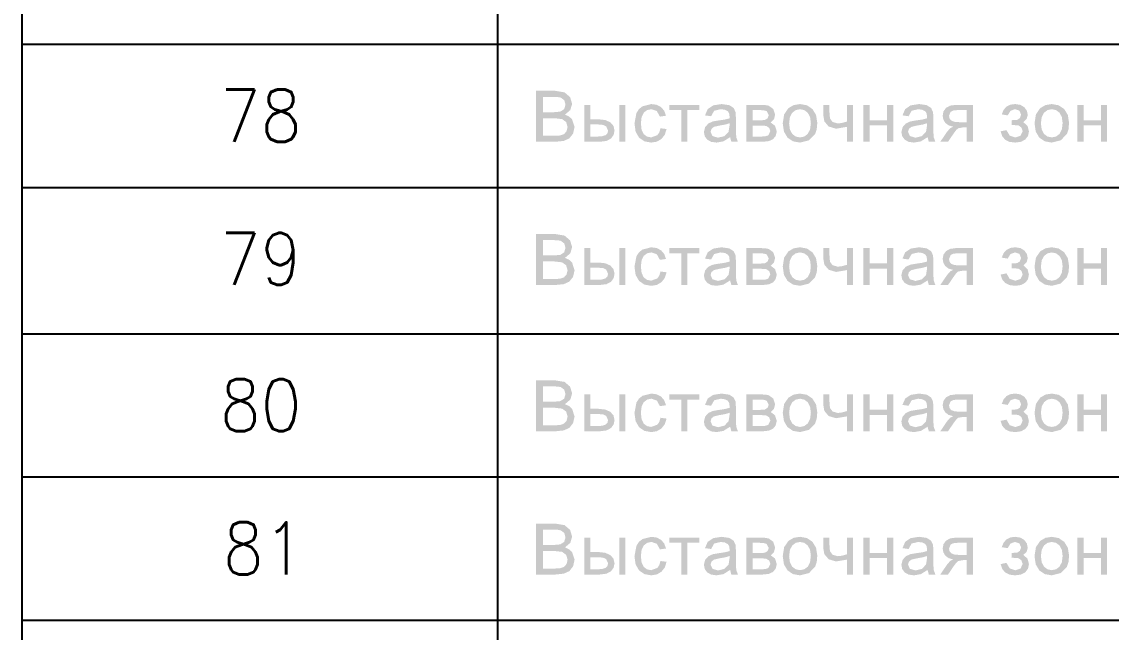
# Model space of a CAD drawing. Header units: millimetres. Extents: x 0 to 420, y 0 to 297.
# Drawn here: x 28.91 to 44.04, y 74.51 to 82.99 of the extents above; entities that cross this region are included whole.
import ezdxf

# ---------------------------------------------------------------- set-up
doc = ezdxf.new("R2010")
doc.units = ezdxf.units.MM
doc.layers.get('0').update_dxf_attribs({"linetype": 'CONTINUOUS'})
doc.styles.get("Standard").update_dxf_attribs({"font": 'STANDARD'})

msp = doc.modelspace()

# ---------------------------------------------------------------- hatches: boundary and pattern name
at = {"true_color": 0x0000fb}
h = msp.add_hatch(color=0, dxfattribs=at)
h.paths.add_polyline_path([(36.055543, 81.322333), (36.055543, 82.029543), (36.321228, 82.029543), (36.450764, 82.008045), (36.527383, 81.941899), (36.555495, 81.848744), (36.53069, 81.762754), (36.456276, 81.698813), (36.513051, 81.672768), (36.554944, 81.634321), (36.58967, 81.527385), (36.568724, 81.434781), (36.51691, 81.369187), (36.439188, 81.333909), (36.325087, 81.322333)], flags=0)
h.paths.add_polyline_path([(36.149249, 81.732437), (36.301936, 81.732437), (36.391233, 81.740706), (36.445252, 81.775432), (36.463442, 81.83772), (36.446354, 81.899456), (36.397847, 81.935836), (36.355266, 81.943277), (36.29036, 81.945758), (36.149249, 81.945758)], flags=0)
h.paths.add_polyline_path([(36.149249, 81.405567), (36.325087, 81.405567), (36.389028, 81.409425), (36.443047, 81.428167), (36.478325, 81.467854), (36.492656, 81.527385), (36.472261, 81.596287), (36.416037, 81.637077), (36.31296, 81.648653), (36.149249, 81.648653)], flags=0)
for points in [[(37.782222, 81.509747), (37.867109, 81.498722), (37.842236, 81.41983), (37.795451, 81.360367), (37.731303, 81.32316), (37.65434, 81.310758), (37.559186, 81.327777), (37.485117, 81.379109), (37.437023, 81.462687), (37.421176, 81.576444), (37.448737, 81.721413), (37.483394, 81.775639), (37.532521, 81.814569), (37.654891, 81.845988), (37.730408, 81.835308), (37.791041, 81.803544), (37.834519, 81.752626), (37.859392, 81.683931), (37.774505, 81.671253), (37.732061, 81.748423), (37.658199, 81.774881), (37.598529, 81.762961), (37.551263, 81.727477), (37.520533, 81.666774), (37.510473, 81.5792), (37.520119, 81.489489), (37.549609, 81.428718), (37.595222, 81.393991), (37.653238, 81.382416), (37.738676, 81.413284), (37.766443, 81.45304)], [(42.65949, 81.553844), (42.65949, 81.621643), (42.734455, 81.626053), (42.771937, 81.649204), (42.790128, 81.697711), (42.766425, 81.753935), (42.706343, 81.774881), (42.643849, 81.753108), (42.603266, 81.68834), (42.521135, 81.702121), (42.547059, 81.765063), (42.586729, 81.810021), (42.640042, 81.836996), (42.706894, 81.845988), (42.779999, 81.834826), (42.835327, 81.801339), (42.870329, 81.752212), (42.882181, 81.694404), (42.866953, 81.637904), (42.821547, 81.594634), (42.879424, 81.541717), (42.898717, 81.465649), (42.886039, 81.403086), (42.848556, 81.353753), (42.788198, 81.321507), (42.707997, 81.310758), (42.629638, 81.320482), (42.569779, 81.349687), (42.528318, 81.398427), (42.505149, 81.466752), (42.586729, 81.483839), (42.631378, 81.407772), (42.70965, 81.380762), (42.782411, 81.405567), (42.811625, 81.468957), (42.793435, 81.520771), (42.754299, 81.548883), (42.679333, 81.554395)], [(37.905564, 81.834412), (38.321731, 81.834412), (38.321731, 81.762754), (38.156918, 81.762754), (38.156918, 81.322333), (38.070928, 81.322333), (38.070928, 81.762754), (37.905564, 81.762754)], [(40.041543, 81.834412), (40.128635, 81.834412), (40.128635, 81.737398), (40.135801, 81.646448), (40.17163, 81.59739), (40.243288, 81.576444), (40.299512, 81.582783), (40.370619, 81.602351), (40.370619, 81.834412), (40.457711, 81.834412), (40.457711, 81.322333), (40.370619, 81.322333), (40.370619, 81.529039), (40.221239, 81.503683), (40.118162, 81.533449), (40.057528, 81.605658), (40.041543, 81.700467)], [(40.600048, 81.834412), (40.68714, 81.834412), (40.68714, 81.621643), (40.92747, 81.621643), (40.92747, 81.834412), (41.014562, 81.834412), (41.014562, 81.322333), (40.92747, 81.322333), (40.92747, 81.549434), (40.68714, 81.549434), (40.68714, 81.322333), (40.600048, 81.322333)], [(43.57019, 81.834412), (43.657282, 81.834412), (43.657282, 81.621643), (43.897612, 81.621643), (43.897612, 81.834412), (43.984704, 81.834412), (43.984704, 81.322333), (43.897612, 81.322333), (43.897612, 81.549434), (43.657282, 81.549434), (43.657282, 81.322333), (43.57019, 81.322333)], [(37.782222, 79.52008), (37.867109, 79.509056), (37.842236, 79.430163), (37.795451, 79.370701), (37.731303, 79.333493), (37.65434, 79.321091), (37.559186, 79.33811), (37.485117, 79.389442), (37.437023, 79.47302), (37.421176, 79.586777), (37.448737, 79.731747), (37.483394, 79.785972), (37.532521, 79.824902), (37.654891, 79.856321), (37.730408, 79.845641), (37.791041, 79.813878), (37.834519, 79.762959), (37.859392, 79.694264), (37.774505, 79.681586), (37.732061, 79.758756), (37.658199, 79.785214), (37.598529, 79.773294), (37.551263, 79.73781), (37.520533, 79.677107), (37.510473, 79.589533), (37.520119, 79.499823), (37.549609, 79.439051), (37.595222, 79.404325), (37.653238, 79.392749), (37.738676, 79.423617), (37.766443, 79.463374)], [(37.905564, 79.844746), (38.321731, 79.844746), (38.321731, 79.773088), (38.156918, 79.773088), (38.156918, 79.332667), (38.070928, 79.332667), (38.070928, 79.773088), (37.905564, 79.773088)], [(40.041543, 79.844746), (40.128635, 79.844746), (40.128635, 79.747732), (40.135801, 79.656781), (40.17163, 79.607723), (40.243288, 79.586777), (40.299512, 79.593116), (40.370619, 79.612684), (40.370619, 79.844746), (40.457711, 79.844746), (40.457711, 79.332667), (40.370619, 79.332667), (40.370619, 79.539372), (40.221239, 79.514016), (40.118162, 79.543782), (40.057528, 79.615991), (40.041543, 79.7108)], [(40.600048, 79.844746), (40.68714, 79.844746), (40.68714, 79.631977), (40.92747, 79.631977), (40.92747, 79.844746), (41.014562, 79.844746), (41.014562, 79.332667), (40.92747, 79.332667), (40.92747, 79.559767), (40.68714, 79.559767), (40.68714, 79.332667), (40.600048, 79.332667)], [(42.65949, 79.564177), (42.65949, 79.631977), (42.734455, 79.636386), (42.771937, 79.659537), (42.790128, 79.708044), (42.766425, 79.764268), (42.706343, 79.785214), (42.643849, 79.763441), (42.603266, 79.698674), (42.521135, 79.712454), (42.547059, 79.775396), (42.586729, 79.820354), (42.640042, 79.847329), (42.706894, 79.856321), (42.779999, 79.845159), (42.835327, 79.811673), (42.870329, 79.762546), (42.882181, 79.704737), (42.866953, 79.648237), (42.821547, 79.604967), (42.879424, 79.55205), (42.898717, 79.475983), (42.886039, 79.41342), (42.848556, 79.364086), (42.788198, 79.33184), (42.707997, 79.321091), (42.629638, 79.330815), (42.569779, 79.360021), (42.528318, 79.40876), (42.505149, 79.477085), (42.586729, 79.494173), (42.631378, 79.418105), (42.70965, 79.391095), (42.782411, 79.4159), (42.811625, 79.47929), (42.793435, 79.531104), (42.754299, 79.559216), (42.679333, 79.564728)], [(43.57019, 79.844746), (43.657282, 79.844746), (43.657282, 79.631977), (43.897612, 79.631977), (43.897612, 79.844746), (43.984704, 79.844746), (43.984704, 79.332667), (43.897612, 79.332667), (43.897612, 79.559767), (43.657282, 79.559767), (43.657282, 79.332667), (43.57019, 79.332667)], [(37.782222, 77.48808), (37.867109, 77.477056), (37.842236, 77.398163), (37.795451, 77.338701), (37.731303, 77.301493), (37.65434, 77.289091), (37.559186, 77.30611), (37.485117, 77.357442), (37.437023, 77.44102), (37.421176, 77.554777), (37.448737, 77.699747), (37.483394, 77.753972), (37.532521, 77.792902), (37.654891, 77.824321), (37.730408, 77.813641), (37.791041, 77.781878), (37.834519, 77.730959), (37.859392, 77.662264), (37.774505, 77.649586), (37.732061, 77.726756), (37.658199, 77.753214), (37.598529, 77.741294), (37.551263, 77.70581), (37.520533, 77.645107), (37.510473, 77.557533), (37.520119, 77.467823), (37.549609, 77.407051), (37.595222, 77.372325), (37.653238, 77.360749), (37.738676, 77.391617), (37.766443, 77.431374)], [(37.905564, 77.812746), (38.321731, 77.812746), (38.321731, 77.741088), (38.156918, 77.741088), (38.156918, 77.300667), (38.070928, 77.300667), (38.070928, 77.741088), (37.905564, 77.741088)], [(40.041543, 77.812746), (40.128635, 77.812746), (40.128635, 77.715732), (40.135801, 77.624781), (40.17163, 77.575723), (40.243288, 77.554777), (40.299512, 77.561116), (40.370619, 77.580684), (40.370619, 77.812746), (40.457711, 77.812746), (40.457711, 77.300667), (40.370619, 77.300667), (40.370619, 77.507372), (40.221239, 77.482016), (40.118162, 77.511782), (40.057528, 77.583991), (40.041543, 77.6788)], [(40.600048, 77.812746), (40.68714, 77.812746), (40.68714, 77.599977), (40.92747, 77.599977), (40.92747, 77.812746), (41.014562, 77.812746), (41.014562, 77.300667), (40.92747, 77.300667), (40.92747, 77.527767), (40.68714, 77.527767), (40.68714, 77.300667), (40.600048, 77.300667)], [(42.65949, 77.532177), (42.65949, 77.599977), (42.734455, 77.604386), (42.771937, 77.627537), (42.790128, 77.676044), (42.766425, 77.732268), (42.706343, 77.753214), (42.643849, 77.731441), (42.603266, 77.666674), (42.521135, 77.680454), (42.547059, 77.743396), (42.586729, 77.788354), (42.640042, 77.815329), (42.706894, 77.824321), (42.779999, 77.813159), (42.835327, 77.779673), (42.870329, 77.730546), (42.882181, 77.672737), (42.866953, 77.616237), (42.821547, 77.572967), (42.879424, 77.52005), (42.898717, 77.443983), (42.886039, 77.38142), (42.848556, 77.332086), (42.788198, 77.29984), (42.707997, 77.289091), (42.629638, 77.298815), (42.569779, 77.328021), (42.528318, 77.37676), (42.505149, 77.445085), (42.586729, 77.462173), (42.631378, 77.386105), (42.70965, 77.359095), (42.782411, 77.3839), (42.811625, 77.44729), (42.793435, 77.499104), (42.754299, 77.527216), (42.679333, 77.532728)], [(43.57019, 77.812746), (43.657282, 77.812746), (43.657282, 77.599977), (43.897612, 77.599977), (43.897612, 77.812746), (43.984704, 77.812746), (43.984704, 77.300667), (43.897612, 77.300667), (43.897612, 77.527767), (43.657282, 77.527767), (43.657282, 77.300667), (43.57019, 77.300667)], [(37.782222, 75.498413), (37.867109, 75.487389), (37.842236, 75.408496), (37.795451, 75.349034), (37.731303, 75.311827), (37.65434, 75.299424), (37.559186, 75.316443), (37.485117, 75.367775), (37.437023, 75.451353), (37.421176, 75.56511), (37.448737, 75.71008), (37.483394, 75.764306), (37.532521, 75.803235), (37.654891, 75.834655), (37.730408, 75.823975), (37.791041, 75.792211), (37.834519, 75.741292), (37.859392, 75.672597), (37.774505, 75.659919), (37.732061, 75.737089), (37.658199, 75.763548), (37.598529, 75.751628), (37.551263, 75.716143), (37.520533, 75.655441), (37.510473, 75.567866), (37.520119, 75.478156), (37.549609, 75.417385), (37.595222, 75.382658), (37.653238, 75.371082), (37.738676, 75.401951), (37.766443, 75.441707)], [(37.905564, 75.823079), (38.321731, 75.823079), (38.321731, 75.751421), (38.156918, 75.751421), (38.156918, 75.311), (38.070928, 75.311), (38.070928, 75.751421), (37.905564, 75.751421)], [(40.041543, 75.823079), (40.128635, 75.823079), (40.128635, 75.726065), (40.135801, 75.635115), (40.17163, 75.586056), (40.243288, 75.56511), (40.299512, 75.571449), (40.370619, 75.591017), (40.370619, 75.823079), (40.457711, 75.823079), (40.457711, 75.311), (40.370619, 75.311), (40.370619, 75.517706), (40.221239, 75.49235), (40.118162, 75.522115), (40.057528, 75.594325), (40.041543, 75.689134)], [(40.600048, 75.823079), (40.68714, 75.823079), (40.68714, 75.61031), (40.92747, 75.61031), (40.92747, 75.823079), (41.014562, 75.823079), (41.014562, 75.311), (40.92747, 75.311), (40.92747, 75.538101), (40.68714, 75.538101), (40.68714, 75.311), (40.600048, 75.311)], [(42.65949, 75.54251), (42.65949, 75.61031), (42.734455, 75.61472), (42.771937, 75.637871), (42.790128, 75.686378), (42.766425, 75.742602), (42.706343, 75.763548), (42.643849, 75.741775), (42.603266, 75.677007), (42.521135, 75.690787), (42.547059, 75.753729), (42.586729, 75.798688), (42.640042, 75.825663), (42.706894, 75.834655), (42.779999, 75.823492), (42.835327, 75.790006), (42.870329, 75.740879), (42.882181, 75.68307), (42.866953, 75.626571), (42.821547, 75.5833), (42.879424, 75.530384), (42.898717, 75.454316), (42.886039, 75.391753), (42.848556, 75.342419), (42.788198, 75.310173), (42.707997, 75.299424), (42.629638, 75.309148), (42.569779, 75.338354), (42.528318, 75.387094), (42.505149, 75.455418), (42.586729, 75.472506), (42.631378, 75.396438), (42.70965, 75.369429), (42.782411, 75.394234), (42.811625, 75.457623), (42.793435, 75.509437), (42.754299, 75.537549), (42.679333, 75.543062)], [(43.57019, 75.823079), (43.657282, 75.823079), (43.657282, 75.61031), (43.897612, 75.61031), (43.897612, 75.823079), (43.984704, 75.823079), (43.984704, 75.311), (43.897612, 75.311), (43.897612, 75.538101), (43.657282, 75.538101), (43.657282, 75.311), (43.57019, 75.311)]]:
    msp.add_hatch(color=0, dxfattribs=at).paths.add_polyline_path(points, flags=0)
h = msp.add_hatch(color=0, dxfattribs=at)
h.paths.add_polyline_path([(38.749386, 81.385723), (38.65623, 81.327294), (38.560319, 81.310758), (38.485629, 81.321093), (38.430783, 81.352099), (38.396814, 81.398952), (38.385583, 81.457381), (38.402671, 81.525732), (38.44732, 81.575892), (38.510158, 81.604556), (38.587328, 81.617785), (38.678141, 81.631014), (38.741669, 81.64755), (38.74222, 81.67015), (38.736087, 81.715281), (38.717966, 81.745115), (38.676212, 81.766957), (38.618748, 81.77433), (38.528348, 81.752832), (38.485353, 81.676765), (38.400466, 81.68834), (38.4385, 81.776535), (38.515119, 81.827798), (38.631425, 81.845988), (38.73781, 81.830554), (38.798444, 81.791418), (38.825453, 81.732989), (38.829863, 81.652511), (38.829863, 81.536756), (38.831172, 81.43802), (38.835375, 81.383518), (38.857424, 81.322333), (38.766473, 81.322333)], flags=0)
h.paths.add_polyline_path([(38.741669, 81.5792), (38.68262, 81.561285), (38.600006, 81.546678), (38.52449, 81.529039), (38.490314, 81.500927), (38.478188, 81.459586), (38.504095, 81.401708), (38.581265, 81.378557), (38.670562, 81.400606), (38.727888, 81.460688), (38.741669, 81.54778)], flags=0)
h = msp.add_hatch(color=0, dxfattribs=at)
h.paths.add_polyline_path([(39.480225, 81.578648), (39.499793, 81.702327), (39.559049, 81.789213), (39.632291, 81.831656), (39.720004, 81.845988), (39.815984, 81.828625), (39.892534, 81.776535), (39.942901, 81.694197), (39.959782, 81.585814), (39.952341, 81.497069), (39.930017, 81.42982), (39.844027, 81.342177), (39.720004, 81.310758), (39.622852, 81.327845), (39.546371, 81.37966), (39.496761, 81.463651)], flags=0)
h.paths.add_polyline_path([(39.568971, 81.578648), (39.579719, 81.492177), (39.611965, 81.430923), (39.660403, 81.394474), (39.720004, 81.382416), (39.779121, 81.394543), (39.827491, 81.431474), (39.859737, 81.493417), (39.870485, 81.581405), (39.859737, 81.6645), (39.827491, 81.725272), (39.779121, 81.761996), (39.720004, 81.77433), (39.660403, 81.761996), (39.611965, 81.725272), (39.579719, 81.664156)], flags=0)
h = msp.add_hatch(color=0, dxfattribs=at)
h.paths.add_polyline_path([(41.491365, 81.385723), (41.39821, 81.327294), (41.302298, 81.310758), (41.227608, 81.321093), (41.172763, 81.352099), (41.138794, 81.398952), (41.127563, 81.457381), (41.144651, 81.525732), (41.189299, 81.575892), (41.252138, 81.604556), (41.329308, 81.617785), (41.42012, 81.631014), (41.483648, 81.64755), (41.484199, 81.67015), (41.478067, 81.715281), (41.459946, 81.745115), (41.418191, 81.766957), (41.360727, 81.77433), (41.270328, 81.752832), (41.227333, 81.676765), (41.142446, 81.68834), (41.18048, 81.776535), (41.257099, 81.827798), (41.373405, 81.845988), (41.479789, 81.830554), (41.540423, 81.791418), (41.567433, 81.732989), (41.571842, 81.652511), (41.571842, 81.536756), (41.573152, 81.43802), (41.577355, 81.383518), (41.599403, 81.322333), (41.508453, 81.322333)], flags=0)
h.paths.add_polyline_path([(41.483648, 81.5792), (41.424599, 81.561285), (41.341986, 81.546678), (41.266469, 81.529039), (41.232294, 81.500927), (41.220167, 81.459586), (41.246074, 81.401708), (41.323244, 81.378557), (41.412541, 81.400606), (41.469868, 81.460688), (41.483648, 81.54778)], flags=0)
h = msp.add_hatch(color=0, dxfattribs=at)
h.paths.add_polyline_path([(42.97635, 81.578648), (42.995918, 81.702327), (43.055173, 81.789213), (43.128416, 81.831656), (43.216128, 81.845988), (43.312109, 81.828625), (43.388659, 81.776535), (43.439026, 81.694197), (43.455907, 81.585814), (43.448466, 81.497069), (43.426141, 81.42982), (43.340152, 81.342177), (43.216128, 81.310758), (43.118977, 81.327845), (43.042495, 81.37966), (42.992886, 81.463651)], flags=0)
h.paths.add_polyline_path([(43.065095, 81.578648), (43.075844, 81.492177), (43.10809, 81.430923), (43.156528, 81.394474), (43.216128, 81.382416), (43.275246, 81.394543), (43.323615, 81.431474), (43.355861, 81.493417), (43.36661, 81.581405), (43.355861, 81.6645), (43.323615, 81.725272), (43.275246, 81.761996), (43.216128, 81.77433), (43.156528, 81.761996), (43.10809, 81.725272), (43.075844, 81.664156)], flags=0)
h = msp.add_hatch(color=0, dxfattribs=at)
h.paths.add_polyline_path([(37.209582, 81.834412), (37.296123, 81.834412), (37.296123, 81.322333), (37.209582, 81.322333)], flags=0)
h.paths.add_polyline_path([(36.723962, 81.834412), (36.810502, 81.834412), (36.810502, 81.634321), (36.920746, 81.634321), (37.01583, 81.62371), (37.08611, 81.592429), (37.129794, 81.542957), (37.144539, 81.477776), (37.132274, 81.4179), (37.096032, 81.367533), (37.03278, 81.333564), (36.940589, 81.322333), (36.723962, 81.322333)], flags=0)
h.paths.add_polyline_path([(36.810502, 81.393991), (36.902004, 81.393991), (36.972284, 81.398952), (37.019413, 81.413835), (37.045734, 81.439742), (37.054691, 81.477225), (37.028233, 81.536205), (36.986409, 81.556049), (36.91358, 81.562663), (36.810502, 81.562663)], flags=0)
h = msp.add_hatch(color=0, dxfattribs=at)
h.paths.add_polyline_path([(38.976667, 81.834412), (39.176759, 81.834412), (39.240906, 81.831243), (39.28645, 81.822286), (39.348187, 81.777086), (39.374094, 81.698813), (39.35866, 81.634321), (39.31346, 81.589122), (39.372991, 81.543922), (39.397245, 81.465649), (39.381604, 81.402122), (39.344879, 81.357611), (39.287002, 81.331084), (39.207627, 81.322333), (38.976667, 81.322333)], flags=0)
h.paths.add_polyline_path([(39.063759, 81.618887), (39.156364, 81.618887), (39.23188, 81.624399), (39.269363, 81.648102), (39.285899, 81.690545), (39.257236, 81.746769), (39.218306, 81.758689), (39.15912, 81.762754), (39.063759, 81.762754)], flags=0)
h.paths.add_polyline_path([(39.063759, 81.393991), (39.177861, 81.393991), (39.239942, 81.398194), (39.279285, 81.411079), (39.307948, 81.470059), (39.291963, 81.515259), (39.250621, 81.542268), (39.16849, 81.54778), (39.063759, 81.54778)], flags=0)
h = msp.add_hatch(color=0, dxfattribs=at)
h.paths.add_polyline_path([(42.121585, 81.834412), (42.121585, 81.322333), (42.035044, 81.322333), (42.035044, 81.521873), (41.984884, 81.521873), (41.916533, 81.509747), (41.889179, 81.485011), (41.85149, 81.43423), (41.775422, 81.322333), (41.667935, 81.322333), (41.761642, 81.460137), (41.804361, 81.509609), (41.84708, 81.531795), (41.782243, 81.550054), (41.736837, 81.585263), (41.709827, 81.631841), (41.701008, 81.685033), (41.712652, 81.745253), (41.747861, 81.793071), (41.805188, 81.824077), (41.884011, 81.834412)], flags=0)
h.paths.add_polyline_path([(42.035044, 81.762754), (41.911572, 81.762754), (41.847562, 81.756622), (41.811251, 81.738501), (41.789202, 81.682277), (41.797471, 81.642452), (41.822275, 81.615029), (41.867888, 81.598906), (41.939133, 81.593531), (42.035044, 81.593531)], flags=0)
h = msp.add_hatch(color=0, dxfattribs=at)
h.paths.add_polyline_path([(36.055543, 79.332667), (36.055543, 80.039876), (36.321228, 80.039876), (36.450764, 80.018378), (36.527383, 79.952233), (36.555495, 79.859077), (36.53069, 79.773088), (36.456276, 79.709147), (36.513051, 79.683102), (36.554944, 79.644655), (36.58967, 79.537719), (36.568724, 79.445115), (36.51691, 79.37952), (36.439188, 79.344242), (36.325087, 79.332667)], flags=0)
h.paths.add_polyline_path([(36.149249, 79.742771), (36.301936, 79.742771), (36.391233, 79.751039), (36.445252, 79.785766), (36.463442, 79.848053), (36.446354, 79.909789), (36.397847, 79.946169), (36.355266, 79.953611), (36.29036, 79.956091), (36.149249, 79.956091)], flags=0)
h.paths.add_polyline_path([(36.149249, 79.4159), (36.325087, 79.4159), (36.389028, 79.419759), (36.443047, 79.4385), (36.478325, 79.478187), (36.492656, 79.537719), (36.472261, 79.606621), (36.416037, 79.647411), (36.31296, 79.658986), (36.149249, 79.658986)], flags=0)
h = msp.add_hatch(color=0, dxfattribs=at)
h.paths.add_polyline_path([(37.209582, 79.844746), (37.296123, 79.844746), (37.296123, 79.332667), (37.209582, 79.332667)], flags=0)
h.paths.add_polyline_path([(36.723962, 79.844746), (36.810502, 79.844746), (36.810502, 79.644655), (36.920746, 79.644655), (37.01583, 79.634044), (37.08611, 79.602762), (37.129794, 79.553291), (37.144539, 79.488109), (37.132274, 79.428234), (37.096032, 79.377866), (37.03278, 79.343898), (36.940589, 79.332667), (36.723962, 79.332667)], flags=0)
h.paths.add_polyline_path([(36.810502, 79.404325), (36.902004, 79.404325), (36.972284, 79.409286), (37.019413, 79.424168), (37.045734, 79.450076), (37.054691, 79.487558), (37.028233, 79.546538), (36.986409, 79.566382), (36.91358, 79.572997), (36.810502, 79.572997)], flags=0)
h = msp.add_hatch(color=0, dxfattribs=at)
h.paths.add_polyline_path([(38.749386, 79.396056), (38.65623, 79.337628), (38.560319, 79.321091), (38.485629, 79.331426), (38.430783, 79.362432), (38.396814, 79.409286), (38.385583, 79.467714), (38.402671, 79.536065), (38.44732, 79.586226), (38.510158, 79.614889), (38.587328, 79.628118), (38.678141, 79.641347), (38.741669, 79.657884), (38.74222, 79.680484), (38.736087, 79.725614), (38.717966, 79.755449), (38.676212, 79.777291), (38.618748, 79.784663), (38.528348, 79.763166), (38.485353, 79.687098), (38.400466, 79.698674), (38.4385, 79.786868), (38.515119, 79.838131), (38.631425, 79.856321), (38.73781, 79.840887), (38.798444, 79.801751), (38.825453, 79.743322), (38.829863, 79.662845), (38.829863, 79.547089), (38.831172, 79.448353), (38.835375, 79.393852), (38.857424, 79.332667), (38.766473, 79.332667)], flags=0)
h.paths.add_polyline_path([(38.741669, 79.589533), (38.68262, 79.571618), (38.600006, 79.557011), (38.52449, 79.539372), (38.490314, 79.51126), (38.478188, 79.469919), (38.504095, 79.412042), (38.581265, 79.388891), (38.670562, 79.410939), (38.727888, 79.471022), (38.741669, 79.558114)], flags=0)
h = msp.add_hatch(color=0, dxfattribs=at)
h.paths.add_polyline_path([(38.976667, 79.844746), (39.176759, 79.844746), (39.240906, 79.841576), (39.28645, 79.832619), (39.348187, 79.787419), (39.374094, 79.709147), (39.35866, 79.644655), (39.31346, 79.599455), (39.372991, 79.554255), (39.397245, 79.475983), (39.381604, 79.412455), (39.344879, 79.367944), (39.287002, 79.341417), (39.207627, 79.332667), (38.976667, 79.332667)], flags=0)
h.paths.add_polyline_path([(39.063759, 79.62922), (39.156364, 79.62922), (39.23188, 79.634733), (39.269363, 79.658435), (39.285899, 79.700878), (39.257236, 79.757102), (39.218306, 79.769022), (39.15912, 79.773088), (39.063759, 79.773088)], flags=0)
h.paths.add_polyline_path([(39.063759, 79.404325), (39.177861, 79.404325), (39.239942, 79.408528), (39.279285, 79.421412), (39.307948, 79.480392), (39.291963, 79.525592), (39.250621, 79.552602), (39.16849, 79.558114), (39.063759, 79.558114)], flags=0)
h = msp.add_hatch(color=0, dxfattribs=at)
h.paths.add_polyline_path([(39.480225, 79.588982), (39.499793, 79.712661), (39.559049, 79.799546), (39.632291, 79.84199), (39.720004, 79.856321), (39.815984, 79.838958), (39.892534, 79.786868), (39.942901, 79.70453), (39.959782, 79.596148), (39.952341, 79.507402), (39.930017, 79.440154), (39.844027, 79.35251), (39.720004, 79.321091), (39.622852, 79.338179), (39.546371, 79.389993), (39.496761, 79.473984)], flags=0)
h.paths.add_polyline_path([(39.568971, 79.588982), (39.579719, 79.50251), (39.611965, 79.441256), (39.660403, 79.404807), (39.720004, 79.392749), (39.779121, 79.404876), (39.827491, 79.441807), (39.859737, 79.50375), (39.870485, 79.591738), (39.859737, 79.674834), (39.827491, 79.735605), (39.779121, 79.77233), (39.720004, 79.784663), (39.660403, 79.77233), (39.611965, 79.735605), (39.579719, 79.674489)], flags=0)
h = msp.add_hatch(color=0, dxfattribs=at)
h.paths.add_polyline_path([(41.491365, 79.396056), (41.39821, 79.337628), (41.302298, 79.321091), (41.227608, 79.331426), (41.172763, 79.362432), (41.138794, 79.409286), (41.127563, 79.467714), (41.144651, 79.536065), (41.189299, 79.586226), (41.252138, 79.614889), (41.329308, 79.628118), (41.42012, 79.641347), (41.483648, 79.657884), (41.484199, 79.680484), (41.478067, 79.725614), (41.459946, 79.755449), (41.418191, 79.777291), (41.360727, 79.784663), (41.270328, 79.763166), (41.227333, 79.687098), (41.142446, 79.698674), (41.18048, 79.786868), (41.257099, 79.838131), (41.373405, 79.856321), (41.479789, 79.840887), (41.540423, 79.801751), (41.567433, 79.743322), (41.571842, 79.662845), (41.571842, 79.547089), (41.573152, 79.448353), (41.577355, 79.393852), (41.599403, 79.332667), (41.508453, 79.332667)], flags=0)
h.paths.add_polyline_path([(41.483648, 79.589533), (41.424599, 79.571618), (41.341986, 79.557011), (41.266469, 79.539372), (41.232294, 79.51126), (41.220167, 79.469919), (41.246074, 79.412042), (41.323244, 79.388891), (41.412541, 79.410939), (41.469868, 79.471022), (41.483648, 79.558114)], flags=0)
h = msp.add_hatch(color=0, dxfattribs=at)
h.paths.add_polyline_path([(42.121585, 79.844746), (42.121585, 79.332667), (42.035044, 79.332667), (42.035044, 79.532207), (41.984884, 79.532207), (41.916533, 79.52008), (41.889179, 79.495344), (41.85149, 79.444563), (41.775422, 79.332667), (41.667935, 79.332667), (41.761642, 79.47047), (41.804361, 79.519942), (41.84708, 79.542128), (41.782243, 79.560387), (41.736837, 79.595596), (41.709827, 79.642174), (41.701008, 79.695366), (41.712652, 79.755587), (41.747861, 79.803405), (41.805188, 79.83441), (41.884011, 79.844746)], flags=0)
h.paths.add_polyline_path([(42.035044, 79.773088), (41.911572, 79.773088), (41.847562, 79.766955), (41.811251, 79.748834), (41.789202, 79.69261), (41.797471, 79.652785), (41.822275, 79.625362), (41.867888, 79.609239), (41.939133, 79.603865), (42.035044, 79.603865)], flags=0)
h = msp.add_hatch(color=0, dxfattribs=at)
h.paths.add_polyline_path([(42.97635, 79.588982), (42.995918, 79.712661), (43.055173, 79.799546), (43.128416, 79.84199), (43.216128, 79.856321), (43.312109, 79.838958), (43.388659, 79.786868), (43.439026, 79.70453), (43.455907, 79.596148), (43.448466, 79.507402), (43.426141, 79.440154), (43.340152, 79.35251), (43.216128, 79.321091), (43.118977, 79.338179), (43.042495, 79.389993), (42.992886, 79.473984)], flags=0)
h.paths.add_polyline_path([(43.065095, 79.588982), (43.075844, 79.50251), (43.10809, 79.441256), (43.156528, 79.404807), (43.216128, 79.392749), (43.275246, 79.404876), (43.323615, 79.441807), (43.355861, 79.50375), (43.36661, 79.591738), (43.355861, 79.674834), (43.323615, 79.735605), (43.275246, 79.77233), (43.216128, 79.784663), (43.156528, 79.77233), (43.10809, 79.735605), (43.075844, 79.674489)], flags=0)
h = msp.add_hatch(color=0, dxfattribs=at)
h.paths.add_polyline_path([(36.055543, 77.300667), (36.055543, 78.007876), (36.321228, 78.007876), (36.450764, 77.986378), (36.527383, 77.920233), (36.555495, 77.827077), (36.53069, 77.741088), (36.456276, 77.677147), (36.513051, 77.651102), (36.554944, 77.612655), (36.58967, 77.505719), (36.568724, 77.413115), (36.51691, 77.34752), (36.439188, 77.312242), (36.325087, 77.300667)], flags=0)
h.paths.add_polyline_path([(36.149249, 77.710771), (36.301936, 77.710771), (36.391233, 77.719039), (36.445252, 77.753766), (36.463442, 77.816053), (36.446354, 77.877789), (36.397847, 77.914169), (36.355266, 77.921611), (36.29036, 77.924091), (36.149249, 77.924091)], flags=0)
h.paths.add_polyline_path([(36.149249, 77.3839), (36.325087, 77.3839), (36.389028, 77.387759), (36.443047, 77.4065), (36.478325, 77.446187), (36.492656, 77.505719), (36.472261, 77.574621), (36.416037, 77.615411), (36.31296, 77.626986), (36.149249, 77.626986)], flags=0)
h = msp.add_hatch(color=0, dxfattribs=at)
h.paths.add_polyline_path([(37.209582, 77.812746), (37.296123, 77.812746), (37.296123, 77.300667), (37.209582, 77.300667)], flags=0)
h.paths.add_polyline_path([(36.723962, 77.812746), (36.810502, 77.812746), (36.810502, 77.612655), (36.920746, 77.612655), (37.01583, 77.602044), (37.08611, 77.570762), (37.129794, 77.521291), (37.144539, 77.456109), (37.132274, 77.396234), (37.096032, 77.345866), (37.03278, 77.311898), (36.940589, 77.300667), (36.723962, 77.300667)], flags=0)
h.paths.add_polyline_path([(36.810502, 77.372325), (36.902004, 77.372325), (36.972284, 77.377286), (37.019413, 77.392168), (37.045734, 77.418076), (37.054691, 77.455558), (37.028233, 77.514538), (36.986409, 77.534382), (36.91358, 77.540997), (36.810502, 77.540997)], flags=0)
h = msp.add_hatch(color=0, dxfattribs=at)
h.paths.add_polyline_path([(38.749386, 77.364056), (38.65623, 77.305628), (38.560319, 77.289091), (38.485629, 77.299426), (38.430783, 77.330432), (38.396814, 77.377286), (38.385583, 77.435714), (38.402671, 77.504065), (38.44732, 77.554226), (38.510158, 77.582889), (38.587328, 77.596118), (38.678141, 77.609347), (38.741669, 77.625884), (38.74222, 77.648484), (38.736087, 77.693614), (38.717966, 77.723449), (38.676212, 77.745291), (38.618748, 77.752663), (38.528348, 77.731166), (38.485353, 77.655098), (38.400466, 77.666674), (38.4385, 77.754868), (38.515119, 77.806131), (38.631425, 77.824321), (38.73781, 77.808887), (38.798444, 77.769751), (38.825453, 77.711322), (38.829863, 77.630845), (38.829863, 77.515089), (38.831172, 77.416353), (38.835375, 77.361852), (38.857424, 77.300667), (38.766473, 77.300667)], flags=0)
h.paths.add_polyline_path([(38.741669, 77.557533), (38.68262, 77.539618), (38.600006, 77.525011), (38.52449, 77.507372), (38.490314, 77.47926), (38.478188, 77.437919), (38.504095, 77.380042), (38.581265, 77.356891), (38.670562, 77.378939), (38.727888, 77.439022), (38.741669, 77.526114)], flags=0)
h = msp.add_hatch(color=0, dxfattribs=at)
h.paths.add_polyline_path([(38.976667, 77.812746), (39.176759, 77.812746), (39.240906, 77.809576), (39.28645, 77.800619), (39.348187, 77.755419), (39.374094, 77.677147), (39.35866, 77.612655), (39.31346, 77.567455), (39.372991, 77.522255), (39.397245, 77.443983), (39.381604, 77.380455), (39.344879, 77.335944), (39.287002, 77.309417), (39.207627, 77.300667), (38.976667, 77.300667)], flags=0)
h.paths.add_polyline_path([(39.063759, 77.59722), (39.156364, 77.59722), (39.23188, 77.602733), (39.269363, 77.626435), (39.285899, 77.668878), (39.257236, 77.725102), (39.218306, 77.737022), (39.15912, 77.741088), (39.063759, 77.741088)], flags=0)
h.paths.add_polyline_path([(39.063759, 77.372325), (39.177861, 77.372325), (39.239942, 77.376528), (39.279285, 77.389412), (39.307948, 77.448392), (39.291963, 77.493592), (39.250621, 77.520602), (39.16849, 77.526114), (39.063759, 77.526114)], flags=0)
h = msp.add_hatch(color=0, dxfattribs=at)
h.paths.add_polyline_path([(39.480225, 77.556982), (39.499793, 77.680661), (39.559049, 77.767546), (39.632291, 77.80999), (39.720004, 77.824321), (39.815984, 77.806958), (39.892534, 77.754868), (39.942901, 77.67253), (39.959782, 77.564148), (39.952341, 77.475402), (39.930017, 77.408154), (39.844027, 77.32051), (39.720004, 77.289091), (39.622852, 77.306179), (39.546371, 77.357993), (39.496761, 77.441984)], flags=0)
h.paths.add_polyline_path([(39.568971, 77.556982), (39.579719, 77.47051), (39.611965, 77.409256), (39.660403, 77.372807), (39.720004, 77.360749), (39.779121, 77.372876), (39.827491, 77.409807), (39.859737, 77.47175), (39.870485, 77.559738), (39.859737, 77.642834), (39.827491, 77.703605), (39.779121, 77.74033), (39.720004, 77.752663), (39.660403, 77.74033), (39.611965, 77.703605), (39.579719, 77.642489)], flags=0)
h = msp.add_hatch(color=0, dxfattribs=at)
h.paths.add_polyline_path([(41.491365, 77.364056), (41.39821, 77.305628), (41.302298, 77.289091), (41.227608, 77.299426), (41.172763, 77.330432), (41.138794, 77.377286), (41.127563, 77.435714), (41.144651, 77.504065), (41.189299, 77.554226), (41.252138, 77.582889), (41.329308, 77.596118), (41.42012, 77.609347), (41.483648, 77.625884), (41.484199, 77.648484), (41.478067, 77.693614), (41.459946, 77.723449), (41.418191, 77.745291), (41.360727, 77.752663), (41.270328, 77.731166), (41.227333, 77.655098), (41.142446, 77.666674), (41.18048, 77.754868), (41.257099, 77.806131), (41.373405, 77.824321), (41.479789, 77.808887), (41.540423, 77.769751), (41.567433, 77.711322), (41.571842, 77.630845), (41.571842, 77.515089), (41.573152, 77.416353), (41.577355, 77.361852), (41.599403, 77.300667), (41.508453, 77.300667)], flags=0)
h.paths.add_polyline_path([(41.483648, 77.557533), (41.424599, 77.539618), (41.341986, 77.525011), (41.266469, 77.507372), (41.232294, 77.47926), (41.220167, 77.437919), (41.246074, 77.380042), (41.323244, 77.356891), (41.412541, 77.378939), (41.469868, 77.439022), (41.483648, 77.526114)], flags=0)
h = msp.add_hatch(color=0, dxfattribs=at)
h.paths.add_polyline_path([(42.121585, 77.812746), (42.121585, 77.300667), (42.035044, 77.300667), (42.035044, 77.500207), (41.984884, 77.500207), (41.916533, 77.48808), (41.889179, 77.463344), (41.85149, 77.412563), (41.775422, 77.300667), (41.667935, 77.300667), (41.761642, 77.43847), (41.804361, 77.487942), (41.84708, 77.510128), (41.782243, 77.528387), (41.736837, 77.563596), (41.709827, 77.610174), (41.701008, 77.663366), (41.712652, 77.723587), (41.747861, 77.771405), (41.805188, 77.80241), (41.884011, 77.812746)], flags=0)
h.paths.add_polyline_path([(42.035044, 77.741088), (41.911572, 77.741088), (41.847562, 77.734955), (41.811251, 77.716834), (41.789202, 77.66061), (41.797471, 77.620785), (41.822275, 77.593362), (41.867888, 77.577239), (41.939133, 77.571865), (42.035044, 77.571865)], flags=0)
h = msp.add_hatch(color=0, dxfattribs=at)
h.paths.add_polyline_path([(42.97635, 77.556982), (42.995918, 77.680661), (43.055173, 77.767546), (43.128416, 77.80999), (43.216128, 77.824321), (43.312109, 77.806958), (43.388659, 77.754868), (43.439026, 77.67253), (43.455907, 77.564148), (43.448466, 77.475402), (43.426141, 77.408154), (43.340152, 77.32051), (43.216128, 77.289091), (43.118977, 77.306179), (43.042495, 77.357993), (42.992886, 77.441984)], flags=0)
h.paths.add_polyline_path([(43.065095, 77.556982), (43.075844, 77.47051), (43.10809, 77.409256), (43.156528, 77.372807), (43.216128, 77.360749), (43.275246, 77.372876), (43.323615, 77.409807), (43.355861, 77.47175), (43.36661, 77.559738), (43.355861, 77.642834), (43.323615, 77.703605), (43.275246, 77.74033), (43.216128, 77.752663), (43.156528, 77.74033), (43.10809, 77.703605), (43.075844, 77.642489)], flags=0)
h = msp.add_hatch(color=0, dxfattribs=at)
h.paths.add_polyline_path([(36.055543, 75.311), (36.055543, 76.018209), (36.321228, 76.018209), (36.450764, 75.996712), (36.527383, 75.930566), (36.555495, 75.837411), (36.53069, 75.751421), (36.456276, 75.68748), (36.513051, 75.661435), (36.554944, 75.622988), (36.58967, 75.516052), (36.568724, 75.423448), (36.51691, 75.357853), (36.439188, 75.322576), (36.325087, 75.311)], flags=0)
h.paths.add_polyline_path([(36.149249, 75.721104), (36.301936, 75.721104), (36.391233, 75.729372), (36.445252, 75.764099), (36.463442, 75.826386), (36.446354, 75.888122), (36.397847, 75.924503), (36.355266, 75.931944), (36.29036, 75.934424), (36.149249, 75.934424)], flags=0)
h.paths.add_polyline_path([(36.149249, 75.394234), (36.325087, 75.394234), (36.389028, 75.398092), (36.443047, 75.416833), (36.478325, 75.456521), (36.492656, 75.516052), (36.472261, 75.584954), (36.416037, 75.625744), (36.31296, 75.637319), (36.149249, 75.637319)], flags=0)
h = msp.add_hatch(color=0, dxfattribs=at)
h.paths.add_polyline_path([(37.209582, 75.823079), (37.296123, 75.823079), (37.296123, 75.311), (37.209582, 75.311)], flags=0)
h.paths.add_polyline_path([(36.723962, 75.823079), (36.810502, 75.823079), (36.810502, 75.622988), (36.920746, 75.622988), (37.01583, 75.612377), (37.08611, 75.581095), (37.129794, 75.531624), (37.144539, 75.466443), (37.132274, 75.406567), (37.096032, 75.3562), (37.03278, 75.322231), (36.940589, 75.311), (36.723962, 75.311)], flags=0)
h.paths.add_polyline_path([(36.810502, 75.382658), (36.902004, 75.382658), (36.972284, 75.387619), (37.019413, 75.402502), (37.045734, 75.428409), (37.054691, 75.465891), (37.028233, 75.524872), (36.986409, 75.544715), (36.91358, 75.55133), (36.810502, 75.55133)], flags=0)
h = msp.add_hatch(color=0, dxfattribs=at)
h.paths.add_polyline_path([(38.749386, 75.37439), (38.65623, 75.315961), (38.560319, 75.299424), (38.485629, 75.30976), (38.430783, 75.340766), (38.396814, 75.387619), (38.385583, 75.446048), (38.402671, 75.514398), (38.44732, 75.564559), (38.510158, 75.593222), (38.587328, 75.606451), (38.678141, 75.619681), (38.741669, 75.636217), (38.74222, 75.658817), (38.736087, 75.703948), (38.717966, 75.733782), (38.676212, 75.755624), (38.618748, 75.762997), (38.528348, 75.741499), (38.485353, 75.665431), (38.400466, 75.677007), (38.4385, 75.765201), (38.515119, 75.816464), (38.631425, 75.834655), (38.73781, 75.81922), (38.798444, 75.780084), (38.825453, 75.721655), (38.829863, 75.641178), (38.829863, 75.525423), (38.831172, 75.426686), (38.835375, 75.372185), (38.857424, 75.311), (38.766473, 75.311)], flags=0)
h.paths.add_polyline_path([(38.741669, 75.567866), (38.68262, 75.549952), (38.600006, 75.535345), (38.52449, 75.517706), (38.490314, 75.489594), (38.478188, 75.448253), (38.504095, 75.390375), (38.581265, 75.367224), (38.670562, 75.389273), (38.727888, 75.449355), (38.741669, 75.536447)], flags=0)
h = msp.add_hatch(color=0, dxfattribs=at)
h.paths.add_polyline_path([(38.976667, 75.823079), (39.176759, 75.823079), (39.240906, 75.81991), (39.28645, 75.810952), (39.348187, 75.765753), (39.374094, 75.68748), (39.35866, 75.622988), (39.31346, 75.577788), (39.372991, 75.532589), (39.397245, 75.454316), (39.381604, 75.390788), (39.344879, 75.346278), (39.287002, 75.319751), (39.207627, 75.311), (38.976667, 75.311)], flags=0)
h.paths.add_polyline_path([(39.063759, 75.607554), (39.156364, 75.607554), (39.23188, 75.613066), (39.269363, 75.636768), (39.285899, 75.679212), (39.257236, 75.735436), (39.218306, 75.747356), (39.15912, 75.751421), (39.063759, 75.751421)], flags=0)
h.paths.add_polyline_path([(39.063759, 75.382658), (39.177861, 75.382658), (39.239942, 75.386861), (39.279285, 75.399746), (39.307948, 75.458726), (39.291963, 75.503925), (39.250621, 75.530935), (39.16849, 75.536447), (39.063759, 75.536447)], flags=0)
h = msp.add_hatch(color=0, dxfattribs=at)
h.paths.add_polyline_path([(39.480225, 75.567315), (39.499793, 75.690994), (39.559049, 75.777879), (39.632291, 75.820323), (39.720004, 75.834655), (39.815984, 75.817291), (39.892534, 75.765201), (39.942901, 75.682864), (39.959782, 75.574481), (39.952341, 75.485735), (39.930017, 75.418487), (39.844027, 75.330844), (39.720004, 75.299424), (39.622852, 75.316512), (39.546371, 75.368326), (39.496761, 75.452318)], flags=0)
h.paths.add_polyline_path([(39.568971, 75.567315), (39.579719, 75.480843), (39.611965, 75.419589), (39.660403, 75.38314), (39.720004, 75.371082), (39.779121, 75.383209), (39.827491, 75.420141), (39.859737, 75.482083), (39.870485, 75.570071), (39.859737, 75.653167), (39.827491, 75.713938), (39.779121, 75.750663), (39.720004, 75.762997), (39.660403, 75.750663), (39.611965, 75.713938), (39.579719, 75.652822)], flags=0)
h = msp.add_hatch(color=0, dxfattribs=at)
h.paths.add_polyline_path([(41.491365, 75.37439), (41.39821, 75.315961), (41.302298, 75.299424), (41.227608, 75.30976), (41.172763, 75.340766), (41.138794, 75.387619), (41.127563, 75.446048), (41.144651, 75.514398), (41.189299, 75.564559), (41.252138, 75.593222), (41.329308, 75.606451), (41.42012, 75.619681), (41.483648, 75.636217), (41.484199, 75.658817), (41.478067, 75.703948), (41.459946, 75.733782), (41.418191, 75.755624), (41.360727, 75.762997), (41.270328, 75.741499), (41.227333, 75.665431), (41.142446, 75.677007), (41.18048, 75.765201), (41.257099, 75.816464), (41.373405, 75.834655), (41.479789, 75.81922), (41.540423, 75.780084), (41.567433, 75.721655), (41.571842, 75.641178), (41.571842, 75.525423), (41.573152, 75.426686), (41.577355, 75.372185), (41.599403, 75.311), (41.508453, 75.311)], flags=0)
h.paths.add_polyline_path([(41.483648, 75.567866), (41.424599, 75.549952), (41.341986, 75.535345), (41.266469, 75.517706), (41.232294, 75.489594), (41.220167, 75.448253), (41.246074, 75.390375), (41.323244, 75.367224), (41.412541, 75.389273), (41.469868, 75.449355), (41.483648, 75.536447)], flags=0)
h = msp.add_hatch(color=0, dxfattribs=at)
h.paths.add_polyline_path([(42.121585, 75.823079), (42.121585, 75.311), (42.035044, 75.311), (42.035044, 75.51054), (41.984884, 75.51054), (41.916533, 75.498413), (41.889179, 75.473677), (41.85149, 75.422897), (41.775422, 75.311), (41.667935, 75.311), (41.761642, 75.448804), (41.804361, 75.498275), (41.84708, 75.520462), (41.782243, 75.538721), (41.736837, 75.57393), (41.709827, 75.620507), (41.701008, 75.6737), (41.712652, 75.73392), (41.747861, 75.781738), (41.805188, 75.812744), (41.884011, 75.823079)], flags=0)
h.paths.add_polyline_path([(42.035044, 75.751421), (41.911572, 75.751421), (41.847562, 75.745289), (41.811251, 75.727168), (41.789202, 75.670944), (41.797471, 75.631118), (41.822275, 75.603695), (41.867888, 75.587572), (41.939133, 75.582198), (42.035044, 75.582198)], flags=0)
h = msp.add_hatch(color=0, dxfattribs=at)
h.paths.add_polyline_path([(42.97635, 75.567315), (42.995918, 75.690994), (43.055173, 75.777879), (43.128416, 75.820323), (43.216128, 75.834655), (43.312109, 75.817291), (43.388659, 75.765201), (43.439026, 75.682864), (43.455907, 75.574481), (43.448466, 75.485735), (43.426141, 75.418487), (43.340152, 75.330844), (43.216128, 75.299424), (43.118977, 75.316512), (43.042495, 75.368326), (42.992886, 75.452318)], flags=0)
h.paths.add_polyline_path([(43.065095, 75.567315), (43.075844, 75.480843), (43.10809, 75.419589), (43.156528, 75.38314), (43.216128, 75.371082), (43.275246, 75.383209), (43.323615, 75.420141), (43.355861, 75.482083), (43.36661, 75.570071), (43.355861, 75.653167), (43.323615, 75.713938), (43.275246, 75.750663), (43.216128, 75.762997), (43.156528, 75.750663), (43.10809, 75.713938), (43.075844, 75.652822)], flags=0)

# ---------------------------------------------------------------- linework, layer by layer
at = {"color": 0, "true_color": 0x000007}
for points in [[(28.913667, 241.3), (28.913667, 34.586333)], [(35.517667, 241.3), (35.517667, 34.586333)], [(28.913667, 82.677), (77.681667, 82.677)], [(28.913667, 80.687333), (77.681667, 80.687333)], [(28.913667, 78.655333), (77.681667, 78.655333)], [(28.913667, 76.665667), (77.681667, 76.665667)], [(28.913667, 74.676), (77.681667, 74.676)]]:
    msp.add_lwpolyline(points, dxfattribs=at)

# ---------------------------------------------------------------- texts
at = {"color": 0, "true_color": 0x0000fb, "char_height": 0.724708, "attachment_point": 1}
for s, insert, width in [('78', (31.665332, 82.047048), 0.88575423), ('79', (31.665332, 80.057368), 0.88575423), ('80', (31.665332, 78.025382), 0.88575423), ('81', (31.707666, 76.035701), 0.72470802)]:
    msp.add_mtext(s, dxfattribs=dict(at, insert=insert, width=width))

doc.saveas('drawing.dxf')
